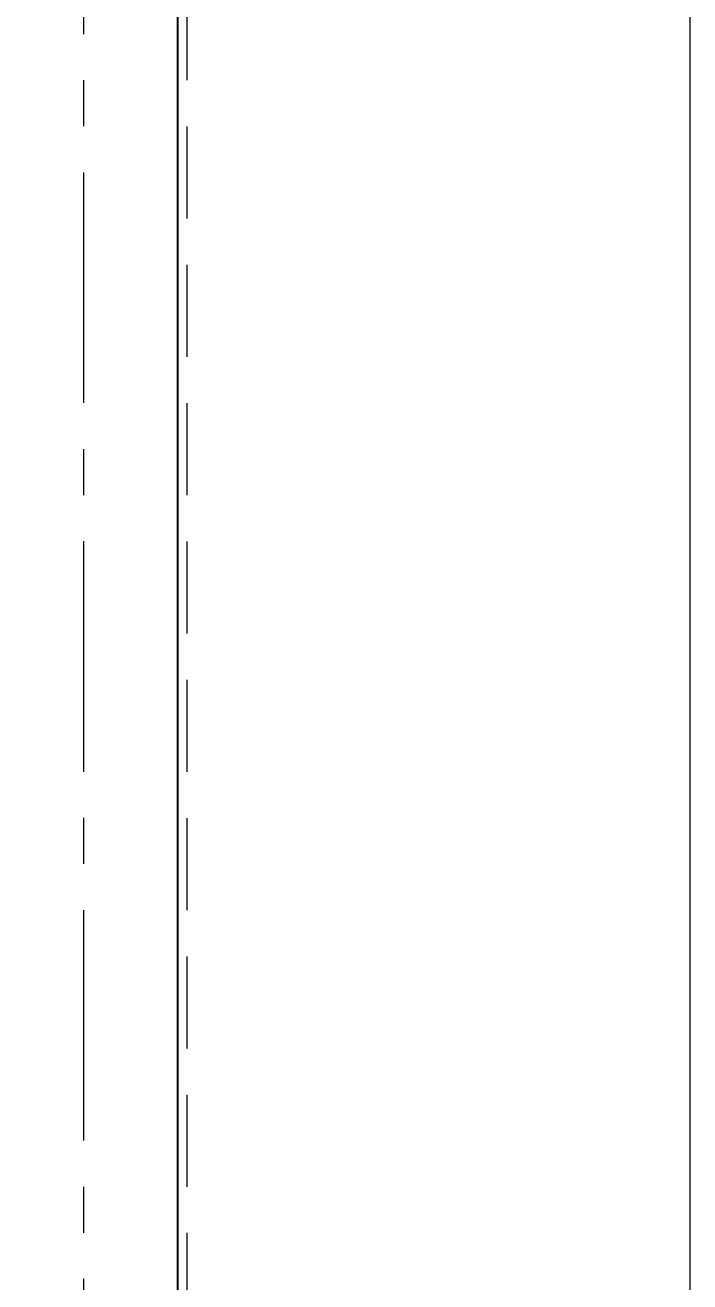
# Model space of a CAD drawing. Header units: millimetres. Extents: x -46397 to 283259, y -8690 to 23983.
# Drawn here: x 8759 to 9120, y 7235 to 7916 of the extents above; entities that cross this region are included whole.
import ezdxf

# ---------------------------------------------------------------- set-up
doc = ezdxf.new("R2010")
doc.units = ezdxf.units.MM
doc.linetypes.add('CENTER', pattern=[2, 1.25, -0.25, 0.25, -0.25])
doc.linetypes.add('HIDDENX2', pattern=[0.75, 0.5, -0.25])
doc.layers.get('Defpoints').update_dxf_attribs({"lineweight": 0})
for name, color, linetype, lineweight in [('DUONGCHINH', 7, 'Continuous', 25), ('DUONGTAM', 1, 'CENTER', 0), ('PHANTOM 2', 8, 'Continuous', 0)]:
    doc.layers.add(name, color=color, linetype=linetype, lineweight=lineweight)
doc.styles.add('GHI CHÚ 1', font='isocp_IV25.ttf', dxfattribs={"width": 0.8})
doc.dimstyles.new('1-30SCALE', dxfattribs={"dimtxt": 75, "dimasz": 75, "dimexe": 37.5, "dimexo": 30, "dimgap": 30, "dimtad": 1, "dimtoh": 1, "dimdec": 0, "dimdsep": 46, "dimtxsty": 'GHI CHÚ 1', "dimcen": 0.09, "dimclrd": 256, "dimclre": 256, "dimclrt": 2, "dimadec": 0, "dimazin": 0, "dimtfac": 1, "dimtdec": 0, "dimtofl": 0, "dimtmove": 0, "dimatfit": 3, "dimfxl": 1, "dimlwd": 0, "dimlwe": 0, "dimarcsym": 0})

# ---------------------------------------------------------------- blocks, each defined once
blk = doc.blocks.new('A$C3d023de0')
at = {"color": 3, "linetype": 'HIDDENX2', "lineweight": 0, "ltscale": 100, "extrusion": (0, 1, 0)}
blk.add_line((-600, 1954.61), (-600, 454.61), dxfattribs=at)
at = {"layer": 'DUONGCHINH', "color": 2, "ltscale": 10, "extrusion": (0, 1, 0)}
blk.add_line((-605, 1954.61), (-605, 454.61), dxfattribs=at)
blk = doc.blocks.new('A$C06888fbc')
at = {"color": 150, "linetype": 'Continuous', "lineweight": 0, "ltscale": 10, "extrusion": (0, 1, 0)}
blk.add_line((-327.33, 1809.62), (-327.33, 581.61), dxfattribs=at)
blk = doc.blocks.new('*D1642')
at = {"layer": 'Defpoints', "color": 0, "transparency": 16777216}
for p in [(8247.77, 8741.79), (9207.84, 8741.79, -1.5), (8836.73, 6204.56, -1.5)]:
    blk.add_point(p, dxfattribs=at)
at = {"layer": 'PHANTOM 2', "linetype": 'Continuous', "lineweight": 0, "transparency": 16777216}
for p, q in [((9177.84, 8741.79), (8217.77, 8741.79)), ((8247.77, 6294.56), (8247.77, 8651.79)), ((8806.73, 6204.56), (8217.77, 6204.56))]:
    blk.add_line(p, q, dxfattribs=at)
at = {"layer": 'PHANTOM 2', "transparency": 16777216}
for points in [[(8232.77, 8651.79), (8262.77, 8651.79), (8247.77, 8741.79)], [(8232.77, 6294.56), (8262.77, 6294.56), (8247.77, 6204.56)]]:
    blk.add_solid(points, dxfattribs=at)
at = {"layer": 'PHANTOM 2', "color": 2, "transparency": 16777216, "insert": (8168.41, 7473.17), "char_height": 95, "attachment_point": 5, "rotation": 90, "style": 'GHI CHÚ 1'}
blk.add_mtext('2537', dxfattribs=at)

msp = doc.modelspace()

# ---------------------------------------------------------------- linework, layer by layer
at = {"layer": 'DUONGTAM', "color": 5, "lineweight": 0, "ltscale": 100, "elevation": -1.5}
msp.add_lwpolyline([(8790.84, 8236.24), (8790.84, 6736.24), (8790.84, 6686.41, 0.284296), (8933.19, 6452.98, 0.238987), (9960.48, 6452.98, 0.284296), (10102.84, 6686.41), (10102.84, 6736.24), (10102.84, 8236.24), (10102.84, 8286.06, 0.284296), (9960.48, 8519.5, 0.238987), (8933.19, 8519.5, 0.284296), (8790.84, 8286.06)], format="xyb", close=True, dxfattribs=at)

# ---------------------------------------------------------------- block references
for name in ['A$C3d023de0', 'A$C06888fbc']:
    msp.add_blockref(name, (9446.84, 6281.56, -1.5))

# ---------------------------------------------------------------- dimensions: what is measured, and where the dimension line sits
at = {"layer": 'PHANTOM 2'}
dim = msp.add_linear_dim(base=(8247.77, 8741.79), p1=(8836.73, 6204.56, -1.5), p2=(9207.84, 8741.79, -1.5), angle=90, dimstyle='1-30SCALE', override={"dimtxt": 95, "dimasz": 90, "dimexe": 30, "dimtmove": 1}, dxfattribs=at)
dim.commit()
dim.dimension.update_dxf_attribs({"geometry": '*D1642', "text_midpoint": (8168.41, 7473.17)})

doc.saveas('drawing.dxf')
